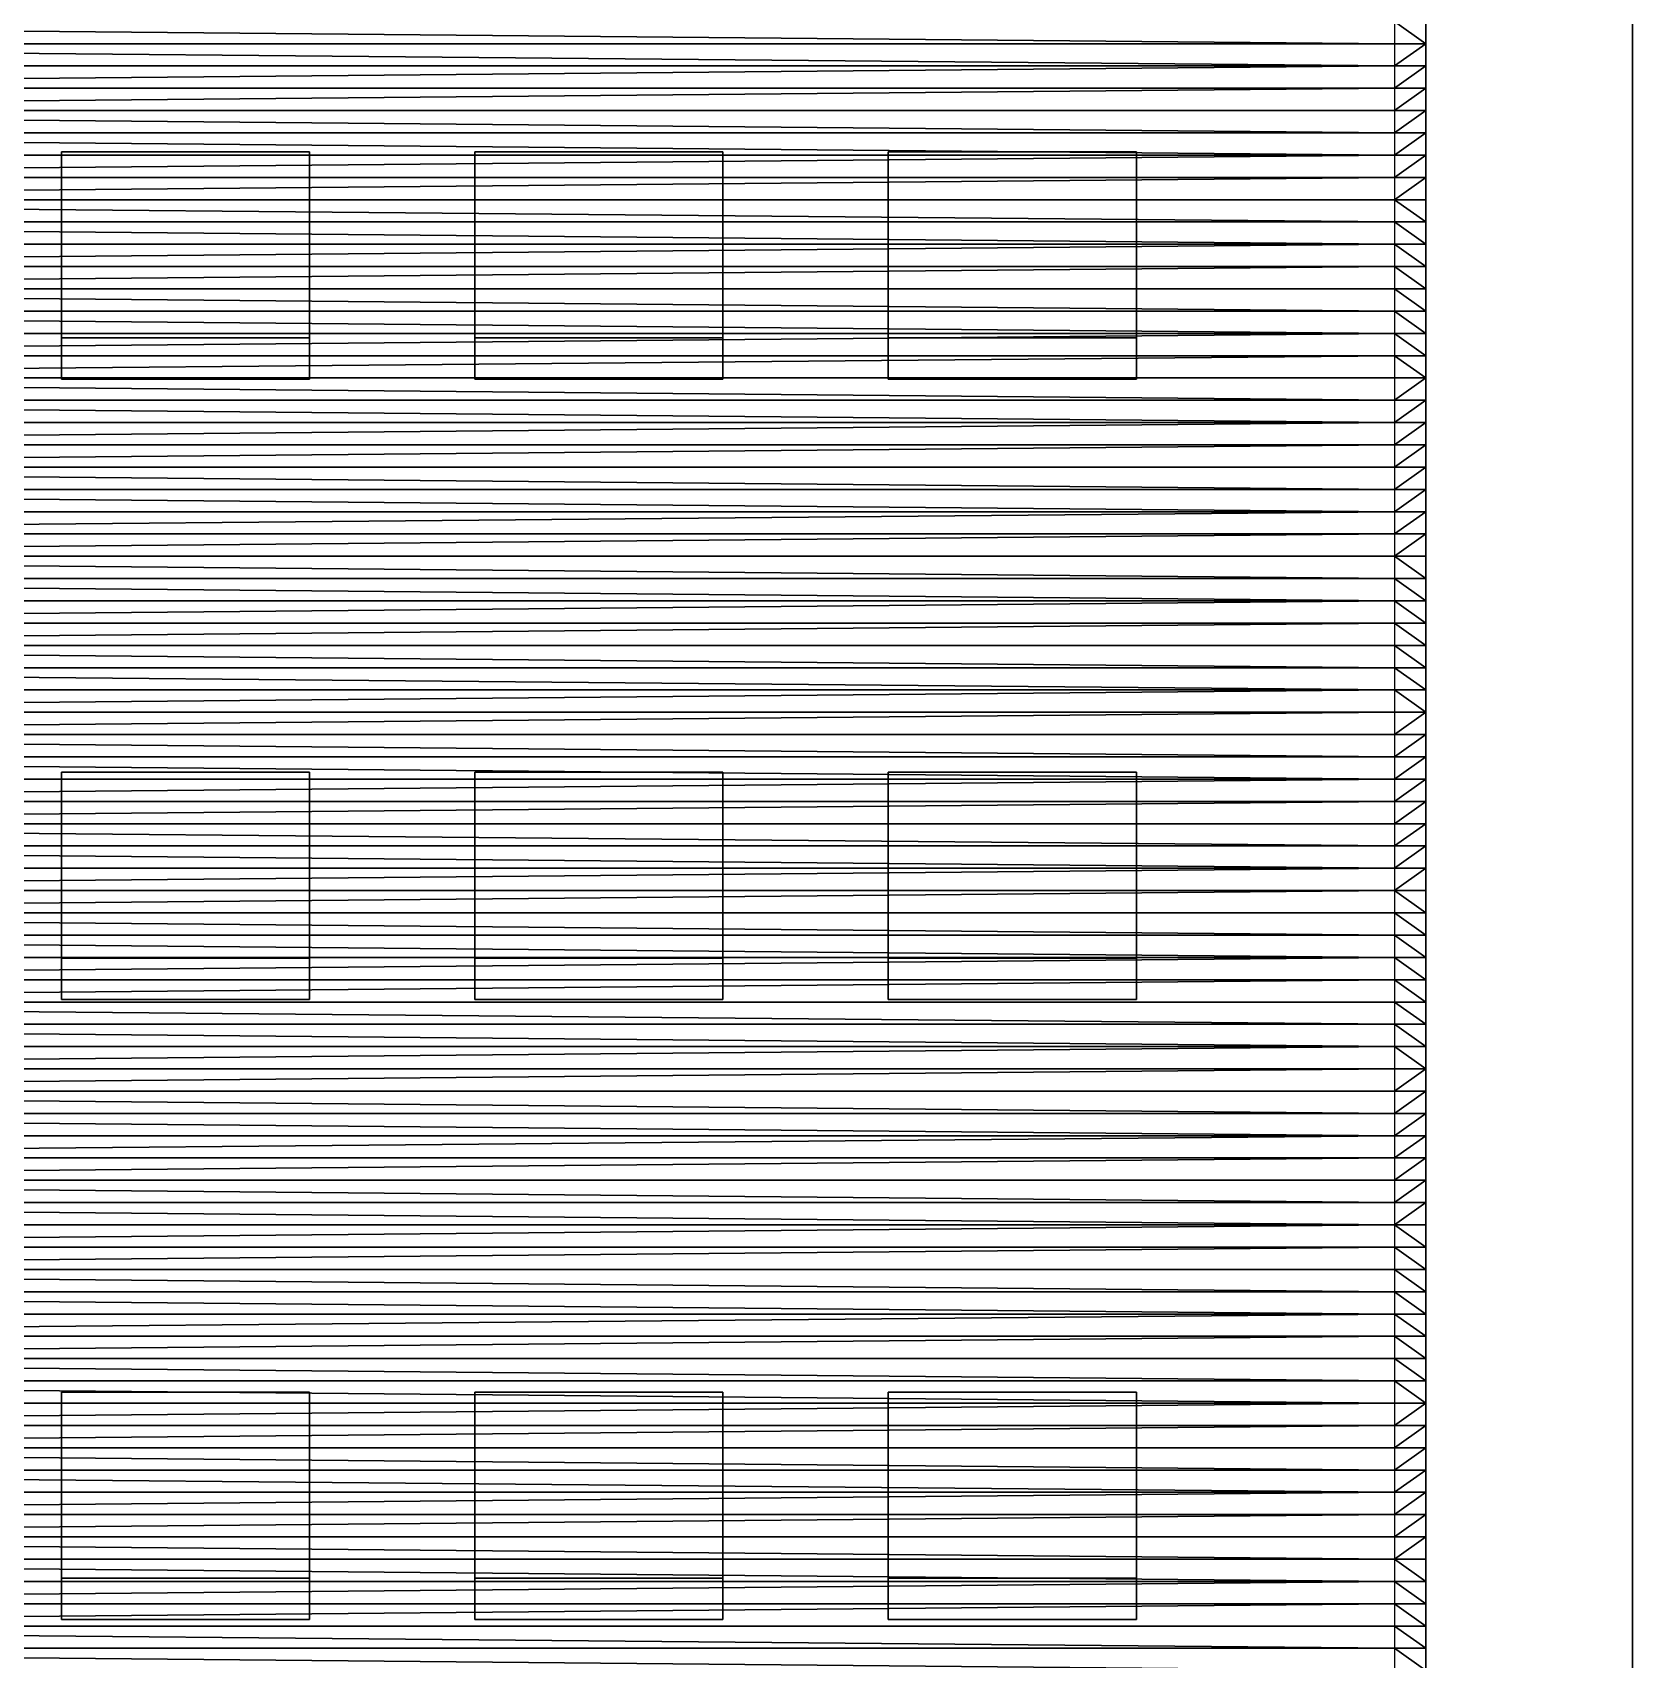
# Model space of a CAD drawing. Extents: x -50 to 50, y -156 to 3.
# Drawn here: x -3.7 to 35, y -116.24 to -76.89 of the extents above; entities that cross this region are included whole.
import ezdxf

# ---------------------------------------------------------------- set-up
doc = ezdxf.new("R2010")
doc.units = 0
doc.linetypes.add('SOLIDLINE', pattern=[0])
for name, color, linetype in [('chairs__2', 14, 'SOLIDLINE'), ('hull__2', 14, 'SOLIDLINE'), ('kattoelementti1_polysurface5_po', 250, 'SOLIDLINE'), ('reduce_kattoelementti1_polysurf', 250, 'SOLIDLINE')]:
    doc.layers.add(name, color=color, linetype=linetype)

msp = doc.modelspace()

# ---------------------------------------------------------------- linework, layer by layer
at = {"layer": 'chairs__2', "color": 14}
for points in [[(-3, -84.2744, 6), (3, -84.2744, 6), (3, -79.7744, 6), (-3, -79.7744, 6)], [(-3, -79.7744, 6), (3, -79.7744, 6), (3, -79.7744), (-3, -79.7744)], [(-3, -79.7744), (3, -79.7744), (3, -84.2744), (-3, -84.2744)], [(-3, -79.7744), (-3, -84.2744), (-3, -84.2744, 6), (-3, -79.7744, 6)], [(3, -84.2744), (3, -79.7744), (3, -79.7744, 6), (3, -84.2744, 6)], [(7, -84.2744, 6), (13, -84.2744, 6), (13, -79.7744, 6), (7, -79.7744, 6)], [(7, -79.7744, 6), (13, -79.7744, 6), (13, -79.7744), (7, -79.7744)], [(7, -79.7744), (13, -79.7744), (13, -84.2744), (7, -84.2744)], [(7, -79.7744), (7, -84.2744), (7, -84.2744, 6), (7, -79.7744, 6)], [(13, -84.2744), (13, -79.7744), (13, -79.7744, 6), (13, -84.2744, 6)], [(17, -84.2744, 6), (23, -84.2744, 6), (23, -79.7744, 6), (17, -79.7744, 6)], [(17, -79.7744, 6), (23, -79.7744, 6), (23, -79.7744), (17, -79.7744)], [(17, -79.7744), (23, -79.7744), (23, -84.2744), (17, -84.2744)], [(17, -79.7744), (17, -84.2744), (17, -84.2744, 6), (17, -79.7744, 6)], [(23, -84.2744), (23, -79.7744), (23, -79.7744, 6), (23, -84.2744, 6)], [(-3, -85.2744, 13), (3, -85.2744, 13), (3, -84.2744, 13), (-3, -84.2744, 13)], [(-3, -84.2744), (3, -84.2744), (3, -85.2744), (-3, -85.2744)], [(-3, -84.2744), (-3, -85.2744), (-3, -85.2744, 6), (-3, -84.2744, 6)], [(3, -84.2744, 6), (-3, -84.2744, 6), (-3, -84.2744, 13), (3, -84.2744, 13)], [(-3, -84.2744, 6), (-3, -85.2744, 6), (-3, -85.2744, 13), (-3, -84.2744, 13)], [(3, -85.2744), (3, -84.2744), (3, -84.2744, 6), (3, -85.2744, 6)], [(3, -85.2744, 6), (3, -84.2744, 6), (3, -84.2744, 13), (3, -85.2744, 13)], [(7, -85.2744, 13), (13, -85.2744, 13), (13, -84.2744, 13), (7, -84.2744, 13)], [(7, -84.2744), (13, -84.2744), (13, -85.2744), (7, -85.2744)], [(7, -84.2744), (7, -85.2744), (7, -85.2744, 6), (7, -84.2744, 6)], [(13, -84.2744, 6), (7, -84.2744, 6), (7, -84.2744, 13), (13, -84.2744, 13)], [(7, -84.2744, 6), (7, -85.2744, 6), (7, -85.2744, 13), (7, -84.2744, 13)], [(13, -85.2744), (13, -84.2744), (13, -84.2744, 6), (13, -85.2744, 6)], [(13, -85.2744, 6), (13, -84.2744, 6), (13, -84.2744, 13), (13, -85.2744, 13)], [(17, -85.2744, 13), (23, -85.2744, 13), (23, -84.2744, 13), (17, -84.2744, 13)], [(17, -84.2744), (23, -84.2744), (23, -85.2744), (17, -85.2744)], [(17, -84.2744), (17, -85.2744), (17, -85.2744, 6), (17, -84.2744, 6)], [(23, -84.2744, 6), (17, -84.2744, 6), (17, -84.2744, 13), (23, -84.2744, 13)], [(17, -84.2744, 6), (17, -85.2744, 6), (17, -85.2744, 13), (17, -84.2744, 13)], [(23, -85.2744), (23, -84.2744), (23, -84.2744, 6), (23, -85.2744, 6)], [(23, -85.2744, 6), (23, -84.2744, 6), (23, -84.2744, 13), (23, -85.2744, 13)], [(-3, -85.2744), (3, -85.2744), (3, -85.2744, 6), (-3, -85.2744, 6)], [(-3, -85.2744, 6), (3, -85.2744, 6), (3, -85.2744, 13), (-3, -85.2744, 13)], [(7, -85.2744), (13, -85.2744), (13, -85.2744, 6), (7, -85.2744, 6)], [(7, -85.2744, 6), (13, -85.2744, 6), (13, -85.2744, 13), (7, -85.2744, 13)], [(17, -85.2744), (23, -85.2744), (23, -85.2744, 6), (17, -85.2744, 6)], [(17, -85.2744, 6), (23, -85.2744, 6), (23, -85.2744, 13), (17, -85.2744, 13)], [(-3, -99.2744, 6), (3, -99.2744, 6), (3, -94.7744, 6), (-3, -94.7744, 6)], [(-3, -94.7744, 6), (3, -94.7744, 6), (3, -94.7744), (-3, -94.7744)], [(-3, -94.7744), (3, -94.7744), (3, -99.2744), (-3, -99.2744)], [(-3, -94.7744), (-3, -99.2744), (-3, -99.2744, 6), (-3, -94.7744, 6)], [(3, -99.2744), (3, -94.7744), (3, -94.7744, 6), (3, -99.2744, 6)], [(7, -99.2744, 6), (13, -99.2744, 6), (13, -94.7744, 6), (7, -94.7744, 6)], [(7, -94.7744, 6), (13, -94.7744, 6), (13, -94.7744), (7, -94.7744)], [(7, -94.7744), (13, -94.7744), (13, -99.2744), (7, -99.2744)], [(7, -94.7744), (7, -99.2744), (7, -99.2744, 6), (7, -94.7744, 6)], [(13, -99.2744), (13, -94.7744), (13, -94.7744, 6), (13, -99.2744, 6)], [(17, -99.2744, 6), (23, -99.2744, 6), (23, -94.7744, 6), (17, -94.7744, 6)], [(17, -94.7744, 6), (23, -94.7744, 6), (23, -94.7744), (17, -94.7744)], [(17, -94.7744), (23, -94.7744), (23, -99.2744), (17, -99.2744)], [(17, -94.7744), (17, -99.2744), (17, -99.2744, 6), (17, -94.7744, 6)], [(23, -99.2744), (23, -94.7744), (23, -94.7744, 6), (23, -99.2744, 6)], [(-3, -100.274, 13), (3, -100.274, 13), (3, -99.2744, 13), (-3, -99.2744, 13)], [(-3, -99.2744), (3, -99.2744), (3, -100.274), (-3, -100.274)], [(-3, -99.2744), (-3, -100.274), (-3, -100.274, 6), (-3, -99.2744, 6)], [(3, -99.2744, 6), (-3, -99.2744, 6), (-3, -99.2744, 13), (3, -99.2744, 13)], [(-3, -99.2744, 6), (-3, -100.274, 6), (-3, -100.274, 13), (-3, -99.2744, 13)], [(3, -100.274), (3, -99.2744), (3, -99.2744, 6), (3, -100.274, 6)], [(3, -100.274, 6), (3, -99.2744, 6), (3, -99.2744, 13), (3, -100.274, 13)], [(7, -100.274, 13), (13, -100.274, 13), (13, -99.2744, 13), (7, -99.2744, 13)], [(7, -99.2744), (13, -99.2744), (13, -100.274), (7, -100.274)], [(7, -99.2744), (7, -100.274), (7, -100.274, 6), (7, -99.2744, 6)], [(13, -99.2744, 6), (7, -99.2744, 6), (7, -99.2744, 13), (13, -99.2744, 13)], [(7, -99.2744, 6), (7, -100.274, 6), (7, -100.274, 13), (7, -99.2744, 13)], [(13, -100.274), (13, -99.2744), (13, -99.2744, 6), (13, -100.274, 6)], [(13, -100.274, 6), (13, -99.2744, 6), (13, -99.2744, 13), (13, -100.274, 13)], [(17, -100.274, 13), (23, -100.274, 13), (23, -99.2744, 13), (17, -99.2744, 13)], [(17, -99.2744), (23, -99.2744), (23, -100.274), (17, -100.274)], [(17, -99.2744), (17, -100.274), (17, -100.274, 6), (17, -99.2744, 6)], [(23, -99.2744, 6), (17, -99.2744, 6), (17, -99.2744, 13), (23, -99.2744, 13)], [(17, -99.2744, 6), (17, -100.274, 6), (17, -100.274, 13), (17, -99.2744, 13)], [(23, -100.274), (23, -99.2744), (23, -99.2744, 6), (23, -100.274, 6)], [(23, -100.274, 6), (23, -99.2744, 6), (23, -99.2744, 13), (23, -100.274, 13)], [(-3, -100.274), (3, -100.274), (3, -100.274, 6), (-3, -100.274, 6)], [(-3, -100.274, 6), (3, -100.274, 6), (3, -100.274, 13), (-3, -100.274, 13)], [(7, -100.274), (13, -100.274), (13, -100.274, 6), (7, -100.274, 6)], [(7, -100.274, 6), (13, -100.274, 6), (13, -100.274, 13), (7, -100.274, 13)], [(17, -100.274), (23, -100.274), (23, -100.274, 6), (17, -100.274, 6)], [(17, -100.274, 6), (23, -100.274, 6), (23, -100.274, 13), (17, -100.274, 13)], [(-3, -114.274, 6), (3, -114.274, 6), (3, -109.774, 6), (-3, -109.774, 6)], [(-3, -109.774, 6), (3, -109.774, 6), (3, -109.774), (-3, -109.774)], [(-3, -109.774), (3, -109.774), (3, -114.274), (-3, -114.274)], [(-3, -109.774), (-3, -114.274), (-3, -114.274, 6), (-3, -109.774, 6)], [(3, -114.274), (3, -109.774), (3, -109.774, 6), (3, -114.274, 6)], [(7, -114.274, 6), (13, -114.274, 6), (13, -109.774, 6), (7, -109.774, 6)], [(7, -109.774, 6), (13, -109.774, 6), (13, -109.774), (7, -109.774)], [(7, -109.774), (13, -109.774), (13, -114.274), (7, -114.274)], [(7, -109.774), (7, -114.274), (7, -114.274, 6), (7, -109.774, 6)], [(13, -114.274), (13, -109.774), (13, -109.774, 6), (13, -114.274, 6)], [(17, -114.274, 6), (23, -114.274, 6), (23, -109.774, 6), (17, -109.774, 6)], [(17, -109.774, 6), (23, -109.774, 6), (23, -109.774), (17, -109.774)], [(17, -109.774), (23, -109.774), (23, -114.274), (17, -114.274)], [(17, -109.774), (17, -114.274), (17, -114.274, 6), (17, -109.774, 6)], [(23, -114.274), (23, -109.774), (23, -109.774, 6), (23, -114.274, 6)], [(-3, -115.274, 13), (3, -115.274, 13), (3, -114.274, 13), (-3, -114.274, 13)], [(-3, -114.274), (3, -114.274), (3, -115.274), (-3, -115.274)], [(-3, -114.274), (-3, -115.274), (-3, -115.274, 6), (-3, -114.274, 6)], [(3, -114.274, 6), (-3, -114.274, 6), (-3, -114.274, 13), (3, -114.274, 13)], [(-3, -114.274, 6), (-3, -115.274, 6), (-3, -115.274, 13), (-3, -114.274, 13)], [(3, -115.274), (3, -114.274), (3, -114.274, 6), (3, -115.274, 6)], [(3, -115.274, 6), (3, -114.274, 6), (3, -114.274, 13), (3, -115.274, 13)], [(7, -115.274, 13), (13, -115.274, 13), (13, -114.274, 13), (7, -114.274, 13)], [(7, -114.274), (13, -114.274), (13, -115.274), (7, -115.274)], [(7, -114.274), (7, -115.274), (7, -115.274, 6), (7, -114.274, 6)], [(13, -114.274, 6), (7, -114.274, 6), (7, -114.274, 13), (13, -114.274, 13)], [(7, -114.274, 6), (7, -115.274, 6), (7, -115.274, 13), (7, -114.274, 13)], [(13, -115.274), (13, -114.274), (13, -114.274, 6), (13, -115.274, 6)], [(13, -115.274, 6), (13, -114.274, 6), (13, -114.274, 13), (13, -115.274, 13)], [(17, -115.274, 13), (23, -115.274, 13), (23, -114.274, 13), (17, -114.274, 13)], [(17, -114.274), (23, -114.274), (23, -115.274), (17, -115.274)], [(17, -114.274), (17, -115.274), (17, -115.274, 6), (17, -114.274, 6)], [(23, -114.274, 6), (17, -114.274, 6), (17, -114.274, 13), (23, -114.274, 13)], [(17, -114.274, 6), (17, -115.274, 6), (17, -115.274, 13), (17, -114.274, 13)], [(23, -115.274), (23, -114.274), (23, -114.274, 6), (23, -115.274, 6)], [(23, -115.274, 6), (23, -114.274, 6), (23, -114.274, 13), (23, -115.274, 13)], [(-3, -115.274), (3, -115.274), (3, -115.274, 6), (-3, -115.274, 6)], [(-3, -115.274, 6), (3, -115.274, 6), (3, -115.274, 13), (-3, -115.274, 13)], [(7, -115.274), (13, -115.274), (13, -115.274, 6), (7, -115.274, 6)], [(7, -115.274, 6), (13, -115.274, 6), (13, -115.274, 13), (7, -115.274, 13)], [(17, -115.274), (23, -115.274), (23, -115.274, 6), (17, -115.274, 6)], [(17, -115.274, 6), (23, -115.274, 6), (23, -115.274, 13), (17, -115.274, 13)]]:
    msp.add_3dface(points, dxfattribs=at)
at = {"layer": 'hull__2', "color": 14}
for points in [[(35, 0), (35, -150), (-35, -150), (-35, 0)], [(35, -150, 40), (35, 0, 40), (30, -6, 40), (30, -144, 40)], [(35, 0), (35, -14.1605, 4.62588), (35, -69.3826, 4.62588), (35, -150)], [(35, -14.1605, 36), (35, 0, 40), (35, -150, 40), (35, -69.3826, 36)], [(35, -69.3826, 4.62588), (35, -69.3826, 36), (35, -150, 40), (35, -150)]]:
    msp.add_3dface(points, dxfattribs=at)
at = {"layer": 'kattoelementti1_polysurface5_po', "color": 250}
for points in [[(30, -77.1563, 40), (29.2422, -76.6172, 43.3565), (29.2422, -77.1563, 43.428)], [(29.2422, -76.6172, 43.3565), (30, -77.1563, 40), (30, -76.6172, 40)], [(29.2422, -77.6953, 43.2706), (30, -77.1563, 40), (29.2422, -77.1563, 43.428)], [(30, -77.6953, 40), (30, -77.1563, 40), (29.2422, -77.6953, 43.2706)], [(29.2422, -78.2344, 42.9109), (30, -77.6953, 40), (29.2422, -77.6953, 43.2706)], [(29.2422, -78.2344, 42.9109), (30, -78.2344, 40), (30, -77.6953, 40)], [(29.2422, -78.7734, 42.4091), (30, -78.2344, 40), (29.2422, -78.2344, 42.9109)], [(30, -78.2344, 40), (29.2422, -78.7734, 42.4091), (30, -78.7734, 40)], [(29.2422, -79.3125, 41.8493), (30, -78.7734, 40), (29.2422, -78.7734, 42.4091)], [(29.2422, -79.3125, 41.8493), (30, -79.3125, 40), (30, -78.7734, 40)], [(29.2422, -79.8516, 41.3253), (30, -79.3125, 40), (29.2422, -79.3125, 41.8493)], [(30, -79.8516, 40), (30, -79.3125, 40), (29.2422, -79.8516, 41.3253)], [(29.2422, -80.3906, 40.9249), (30, -79.8516, 40), (29.2422, -79.8516, 41.3253)], [(29.2422, -80.3906, 40.9249), (30, -80.3906, 40), (30, -79.8516, 40)], [(29.2422, -80.9297, 40.7152), (30, -80.3906, 40), (29.2422, -80.3906, 40.9249)], [(30, -80.3906, 40), (29.2422, -80.9297, 40.7152), (30, -80.9297, 40)], [(30, -81.4688, 40), (29.2422, -80.9297, 40.7152), (29.2422, -81.4688, 40.7313)], [(29.2422, -80.9297, 40.7152), (30, -81.4688, 40), (30, -80.9297, 40)], [(30, -82.0078, 40), (29.2422, -81.4688, 40.7313), (29.2422, -82.0078, 40.9707)], [(30, -82.0078, 40), (30, -81.4688, 40), (29.2422, -81.4688, 40.7313)], [(30, -82.5469, 40), (29.2422, -82.0078, 40.9707), (29.2422, -82.5469, 41.393)], [(30, -82.5469, 40), (30, -82.0078, 40), (29.2422, -82.0078, 40.9707)], [(30, -83.0859, 40), (29.2422, -82.5469, 41.393), (29.2422, -83.0859, 41.9277)], [(30, -82.5469, 40), (29.2422, -82.5469, 41.393), (30, -83.0859, 40)], [(30, -83.625, 40), (29.2422, -83.0859, 41.9277), (29.2422, -83.625, 42.485)], [(29.2422, -83.0859, 41.9277), (30, -83.625, 40), (30, -83.0859, 40)], [(30, -84.1641, 40), (29.2422, -83.625, 42.485), (29.2422, -84.1641, 42.9715)], [(30, -84.1641, 40), (30, -83.625, 40), (29.2422, -83.625, 42.485)], [(30, -84.7031, 40), (29.2422, -84.1641, 42.9715), (29.2422, -84.7031, 43.3058)], [(30, -84.7031, 40), (30, -84.1641, 40), (29.2422, -84.1641, 42.9715)], [(30, -85.2422, 40), (29.2422, -84.7031, 43.3058), (29.2422, -85.2422, 43.4319)], [(30, -84.7031, 40), (29.2422, -84.7031, 43.3058), (30, -85.2422, 40)], [(29.2422, -85.7813, 43.3285), (30, -85.2422, 40), (29.2422, -85.2422, 43.4319)], [(29.2422, -85.7813, 43.3285), (30, -85.7813, 40), (30, -85.2422, 40)], [(29.2422, -86.3203, 43.013), (30, -85.7813, 40), (29.2422, -85.7813, 43.3285)], [(30, -86.3203, 40), (30, -85.7813, 40), (29.2422, -86.3203, 43.013)], [(29.2422, -86.8594, 42.5383), (30, -86.3203, 40), (29.2422, -86.3203, 43.013)], [(29.2422, -86.8594, 42.5383), (30, -86.8594, 40), (30, -86.3203, 40)], [(29.2422, -87.3984, 41.9839), (30, -86.8594, 40), (29.2422, -86.8594, 42.5383)], [(30, -86.8594, 40), (29.2422, -87.3984, 41.9839), (30, -87.3984, 40)], [(29.2422, -87.9375, 41.4428), (30, -87.3984, 40), (29.2422, -87.3984, 41.9839)], [(29.2422, -87.9375, 41.4428), (30, -87.9375, 40), (30, -87.3984, 40)], [(29.2422, -88.4766, 41.0056), (30, -87.9375, 40), (29.2422, -87.9375, 41.4428)], [(30, -88.4766, 40), (30, -87.9375, 40), (29.2422, -88.4766, 41.0056)], [(29.2422, -89.0156, 40.7456), (30, -88.4766, 40), (29.2422, -88.4766, 41.0056)], [(29.2422, -89.0156, 40.7456), (30, -89.0156, 40), (30, -88.4766, 40)], [(29.2422, -89.5547, 40.7064), (30, -89.0156, 40), (29.2422, -89.0156, 40.7456)], [(30, -89.0156, 40), (29.2422, -89.5547, 40.7064), (30, -89.5547, 40)], [(30, -90.0938, 40), (29.2422, -89.5547, 40.7064), (29.2422, -90.0938, 40.8945)], [(29.2422, -89.5547, 40.7064), (30, -90.0938, 40), (30, -89.5547, 40)], [(30, -90.6328, 40), (29.2422, -90.0938, 40.8945), (29.2422, -90.6328, 41.2784)], [(30, -90.6328, 40), (30, -90.0938, 40), (29.2422, -90.0938, 40.8945)], [(30, -91.1719, 40), (29.2422, -90.6328, 41.2784), (29.2422, -91.1719, 41.7937)], [(30, -91.1719, 40), (30, -90.6328, 40), (29.2422, -90.6328, 41.2784)], [(30, -91.7109, 40), (29.2422, -91.1719, 41.7937), (29.2422, -91.7109, 42.3542)], [(30, -91.1719, 40), (29.2422, -91.1719, 41.7937), (30, -91.7109, 40)], [(30, -92.25, 40), (29.2422, -91.7109, 42.3542), (29.2422, -92.25, 42.8659)], [(29.2422, -91.7109, 42.3542), (30, -92.25, 40), (30, -91.7109, 40)], [(30, -92.7891, 40), (29.2422, -92.25, 42.8659), (29.2422, -92.7891, 43.243)], [(30, -92.7891, 40), (30, -92.25, 40), (29.2422, -92.25, 42.8659)], [(30, -93.3281, 40), (29.2422, -92.7891, 43.243), (29.2422, -93.3281, 43.4224)], [(30, -93.3281, 40), (30, -92.7891, 40), (29.2422, -92.7891, 43.243)], [(29.2422, -93.8672, 43.3739), (30, -93.3281, 40), (29.2422, -93.3281, 43.4224)], [(30, -93.3281, 40), (29.2422, -93.8672, 43.3739), (30, -93.8672, 40)], [(29.2422, -94.4063, 43.1057), (30, -93.8672, 40), (29.2422, -93.8672, 43.3739)], [(29.2422, -94.4063, 43.1057), (30, -94.4063, 40), (30, -93.8672, 40)], [(29.2422, -94.9453, 42.6628), (30, -94.4063, 40), (29.2422, -94.4063, 43.1057)], [(30, -94.9453, 40), (30, -94.4063, 40), (29.2422, -94.9453, 42.6628)], [(29.2422, -95.4844, 42.1194), (30, -94.9453, 40), (29.2422, -94.9453, 42.6628)], [(29.2422, -95.4844, 42.1194), (30, -95.4844, 40), (30, -94.9453, 40)], [(29.2422, -96.0234, 41.5665), (30, -95.4844, 40), (29.2422, -95.4844, 42.1194)], [(30, -95.4844, 40), (29.2422, -96.0234, 41.5665), (30, -96.0234, 40)], [(29.2422, -96.5625, 41.0967), (30, -96.0234, 40), (29.2422, -96.0234, 41.5665)], [(29.2422, -96.5625, 41.0967), (30, -96.5625, 40), (30, -96.0234, 40)], [(29.2422, -97.1016, 40.789), (30, -96.5625, 40), (29.2422, -96.5625, 41.0967)], [(30, -97.1016, 40), (30, -96.5625, 40), (29.2422, -97.1016, 40.789)], [(29.2422, -97.6406, 40.6947), (30, -97.1016, 40), (29.2422, -97.1016, 40.789)], [(29.2422, -97.6406, 40.6947), (30, -97.6406, 40), (30, -97.1016, 40)], [(30, -98.1797, 40), (29.2422, -97.6406, 40.6947), (29.2422, -98.1797, 40.8297)], [(30, -97.6406, 40), (29.2422, -97.6406, 40.6947), (30, -98.1797, 40)], [(30, -98.7188, 40), (29.2422, -98.1797, 40.8297), (29.2422, -98.7188, 41.1713)], [(29.2422, -98.1797, 40.8297), (30, -98.7188, 40), (30, -98.1797, 40)], [(30, -99.2578, 40), (29.2422, -98.7188, 41.1713), (29.2422, -99.2578, 41.6624)], [(30, -99.2578, 40), (30, -98.7188, 40), (29.2422, -98.7188, 41.1713)], [(30, -99.7969, 40), (29.2422, -99.2578, 41.6624), (29.2422, -99.7969, 42.2206)], [(30, -99.7969, 40), (30, -99.2578, 40), (29.2422, -99.2578, 41.6624)], [(30, -100.336, 40), (29.2422, -99.7969, 42.2206), (29.2422, -100.336, 42.7524)], [(30, -99.7969, 40), (29.2422, -99.7969, 42.2206), (30, -100.336, 40)], [(30, -100.875, 40), (29.2422, -100.336, 42.7524), (29.2422, -100.875, 43.1687)], [(29.2422, -100.336, 42.7524), (30, -100.875, 40), (30, -100.336, 40)], [(30, -101.414, 40), (29.2422, -100.875, 43.1687), (29.2422, -101.414, 43.3996)], [(30, -101.414, 40), (30, -100.875, 40), (29.2422, -100.875, 43.1687)], [(29.2422, -101.414, 43.3996), (30, -101.953, 40), (30, -101.414, 40)], [(29.2422, -101.953, 43.4065), (30, -101.953, 40), (29.2422, -101.414, 43.3996)], [(29.2422, -102.492, 43.1883), (30, -101.953, 40), (29.2422, -101.953, 43.4065)], [(30, -101.953, 40), (29.2422, -102.492, 43.1883), (30, -102.492, 40)], [(29.2422, -103.031, 42.7815), (30, -102.492, 40), (29.2422, -102.492, 43.1883)], [(29.2422, -103.031, 42.7815), (30, -103.031, 40), (30, -102.492, 40)], [(29.2422, -103.57, 42.2542), (30, -103.031, 40), (29.2422, -103.031, 42.7815)], [(30, -103.57, 40), (30, -103.031, 40), (29.2422, -103.57, 42.2542)], [(29.2422, -104.109, 41.6949), (30, -103.57, 40), (29.2422, -103.57, 42.2542)], [(29.2422, -104.109, 41.6949), (30, -104.109, 40), (30, -103.57, 40)], [(29.2422, -104.648, 41.1973), (30, -104.109, 40), (29.2422, -104.109, 41.6949)], [(30, -104.109, 40), (29.2422, -104.648, 41.1973), (30, -104.648, 40)], [(29.2422, -105.188, 40.8447), (30, -104.648, 40), (29.2422, -104.648, 41.1973)], [(29.2422, -105.188, 40.8447), (30, -105.188, 40), (30, -104.648, 40)], [(29.2422, -105.727, 40.6963), (30, -105.188, 40), (29.2422, -105.188, 40.8447)], [(30, -105.727, 40), (30, -105.188, 40), (29.2422, -105.727, 40.6963)], [(30, -106.266, 40), (29.2422, -105.727, 40.6963), (29.2422, -106.266, 40.7769)], [(30, -106.266, 40), (30, -105.727, 40), (29.2422, -105.727, 40.6963)], [(30, -106.805, 40), (29.2422, -106.266, 40.7769), (29.2422, -106.805, 41.073)], [(30, -106.266, 40), (29.2422, -106.266, 40.7769), (30, -106.805, 40)], [(30, -107.344, 40), (29.2422, -106.805, 41.073), (29.2422, -107.344, 41.535)], [(29.2422, -106.805, 41.073), (30, -107.344, 40), (30, -106.805, 40)], [(30, -107.883, 40), (29.2422, -107.344, 41.535), (29.2422, -107.883, 42.0855)], [(30, -107.883, 40), (30, -107.344, 40), (29.2422, -107.344, 41.535)], [(30, -108.422, 40), (29.2422, -107.883, 42.0855), (29.2422, -108.422, 42.6322)], [(30, -108.422, 40), (30, -107.883, 40), (29.2422, -107.883, 42.0855)], [(30, -108.961, 40), (29.2422, -108.422, 42.6322), (29.2422, -108.961, 43.0835)], [(30, -108.422, 40), (29.2422, -108.422, 42.6322), (30, -108.961, 40)], [(30, -109.5, 40), (29.2422, -108.961, 43.0835), (29.2422, -109.5, 43.3637)], [(29.2422, -108.961, 43.0835), (30, -109.5, 40), (30, -108.961, 40)], [(30, -110.039, 40), (29.2422, -109.5, 43.3637), (29.2422, -110.039, 43.426)], [(30, -110.039, 40), (30, -109.5, 40), (29.2422, -109.5, 43.3637)], [(29.2422, -110.578, 43.2598), (30, -110.039, 40), (29.2422, -110.039, 43.426)], [(29.2422, -110.578, 43.2598), (30, -110.578, 40), (30, -110.039, 40)], [(29.2422, -111.117, 42.8931), (30, -110.578, 40), (29.2422, -110.578, 43.2598)], [(30, -110.578, 40), (29.2422, -111.117, 42.8931), (30, -111.117, 40)], [(29.2422, -111.656, 42.3872), (30, -111.117, 40), (29.2422, -111.117, 42.8931)], [(29.2422, -111.656, 42.3872), (30, -111.656, 40), (30, -111.117, 40)], [(29.2422, -112.195, 41.827), (30, -111.656, 40), (29.2422, -111.656, 42.3872)], [(30, -112.195, 40), (30, -111.656, 40), (29.2422, -112.195, 41.827)], [(29.2422, -112.734, 41.3063), (30, -112.195, 40), (29.2422, -112.195, 41.827)], [(29.2422, -112.734, 41.3063), (30, -112.734, 40), (30, -112.195, 40)], [(29.2422, -113.273, 40.9125), (30, -112.734, 40), (29.2422, -112.734, 41.3063)], [(30, -112.734, 40), (29.2422, -113.273, 40.9125), (30, -113.273, 40)], [(29.2422, -113.813, 40.7114), (30, -113.273, 40), (29.2422, -113.273, 40.9125)], [(29.2422, -113.813, 40.7114), (30, -113.813, 40), (30, -113.273, 40)], [(30, -114.352, 40), (29.2422, -113.813, 40.7114), (29.2422, -114.352, 40.7368)], [(30, -114.352, 40), (30, -113.813, 40), (29.2422, -113.813, 40.7114)], [(30, -114.891, 40), (29.2422, -114.352, 40.7368), (29.2422, -114.891, 40.9844)], [(30, -114.891, 40), (30, -114.352, 40), (29.2422, -114.352, 40.7368)], [(30, -115.43, 40), (29.2422, -114.891, 40.9844), (29.2422, -115.43, 41.4128)], [(30, -114.891, 40), (29.2422, -114.891, 40.9844), (30, -115.43, 40)], [(30, -115.969, 40), (29.2422, -115.43, 41.4128), (29.2422, -115.969, 41.9502)], [(29.2422, -115.43, 41.4128), (30, -115.969, 40), (30, -115.43, 40)], [(30, -116.508, 40), (29.2422, -115.969, 41.9502), (29.2422, -116.508, 42.5064)], [(30, -116.508, 40), (30, -115.969, 40), (29.2422, -115.969, 41.9502)]]:
    msp.add_3dface(points, dxfattribs=at)
at = {"layer": 'reduce_kattoelementti1_polysurf', "color": 250}
for points in [[(29.2422, -76.6172, 43.3565), (29.2422, -77.1563, 43.428), (-29.2422, -76.6172, 43.3565)], [(29.2422, -77.1563, 43.428), (-29.2422, -77.1563, 43.428), (-29.2422, -76.6172, 43.3565)], [(-29.2422, -77.6953, 43.2706), (-29.2422, -77.1563, 43.428), (29.2422, -77.6953, 43.2706)], [(-29.2422, -77.1563, 43.428), (29.2422, -77.1563, 43.428), (29.2422, -77.6953, 43.2706)], [(-29.2422, -77.6953, 43.2706), (29.2422, -77.6953, 43.2706), (-29.2422, -78.2344, 42.9109)], [(29.2422, -77.6953, 43.2706), (29.2422, -78.2344, 42.9109), (-29.2422, -78.2344, 42.9109)], [(29.2422, -78.7734, 42.4091), (-29.2422, -78.7734, 42.4091), (29.2422, -78.2344, 42.9109)], [(-29.2422, -78.7734, 42.4091), (-29.2422, -78.2344, 42.9109), (29.2422, -78.2344, 42.9109)], [(29.2422, -78.7734, 42.4091), (29.2422, -79.3125, 41.8493), (-29.2422, -78.7734, 42.4091)], [(29.2422, -79.3125, 41.8493), (-29.2422, -79.3125, 41.8493), (-29.2422, -78.7734, 42.4091)], [(-29.2422, -79.8516, 41.3253), (-29.2422, -79.3125, 41.8493), (29.2422, -79.8516, 41.3253)], [(-29.2422, -79.3125, 41.8493), (29.2422, -79.3125, 41.8493), (29.2422, -79.8516, 41.3253)], [(-29.2422, -79.8516, 41.3253), (29.2422, -79.8516, 41.3253), (-29.2422, -80.3906, 40.9249)], [(29.2422, -79.8516, 41.3253), (29.2422, -80.3906, 40.9249), (-29.2422, -80.3906, 40.9249)], [(29.2422, -80.9297, 40.7152), (-29.2422, -80.9297, 40.7152), (29.2422, -80.3906, 40.9249)], [(-29.2422, -80.9297, 40.7152), (-29.2422, -80.3906, 40.9249), (29.2422, -80.3906, 40.9249)], [(29.2422, -80.9297, 40.7152), (29.2422, -81.4688, 40.7313), (-29.2422, -80.9297, 40.7152)], [(29.2422, -81.4688, 40.7313), (-29.2422, -81.4688, 40.7313), (-29.2422, -80.9297, 40.7152)], [(-29.2422, -82.0078, 40.9707), (-29.2422, -81.4688, 40.7313), (29.2422, -82.0078, 40.9707)], [(-29.2422, -81.4688, 40.7313), (29.2422, -81.4688, 40.7313), (29.2422, -82.0078, 40.9707)], [(-29.2422, -82.0078, 40.9707), (29.2422, -82.0078, 40.9707), (-29.2422, -82.5469, 41.393)], [(29.2422, -82.0078, 40.9707), (29.2422, -82.5469, 41.393), (-29.2422, -82.5469, 41.393)], [(29.2422, -83.0859, 41.9277), (-29.2422, -83.0859, 41.9277), (29.2422, -82.5469, 41.393)], [(-29.2422, -83.0859, 41.9277), (-29.2422, -82.5469, 41.393), (29.2422, -82.5469, 41.393)], [(29.2422, -83.0859, 41.9277), (29.2422, -83.625, 42.485), (-29.2422, -83.0859, 41.9277)], [(29.2422, -83.625, 42.485), (-29.2422, -83.625, 42.485), (-29.2422, -83.0859, 41.9277)], [(-29.2422, -84.1641, 42.9715), (-29.2422, -83.625, 42.485), (29.2422, -84.1641, 42.9715)], [(-29.2422, -83.625, 42.485), (29.2422, -83.625, 42.485), (29.2422, -84.1641, 42.9715)], [(-29.2422, -84.1641, 42.9715), (29.2422, -84.1641, 42.9715), (-29.2422, -84.7031, 43.3058)], [(29.2422, -84.1641, 42.9715), (29.2422, -84.7031, 43.3058), (-29.2422, -84.7031, 43.3058)], [(29.2422, -85.2422, 43.4319), (-29.2422, -85.2422, 43.4319), (29.2422, -84.7031, 43.3058)], [(-29.2422, -85.2422, 43.4319), (-29.2422, -84.7031, 43.3058), (29.2422, -84.7031, 43.3058)], [(29.2422, -85.2422, 43.4319), (29.2422, -85.7813, 43.3285), (-29.2422, -85.2422, 43.4319)], [(29.2422, -85.7813, 43.3285), (-29.2422, -85.7813, 43.3285), (-29.2422, -85.2422, 43.4319)], [(-29.2422, -86.3203, 43.013), (-29.2422, -85.7813, 43.3285), (29.2422, -86.3203, 43.013)], [(-29.2422, -85.7813, 43.3285), (29.2422, -85.7813, 43.3285), (29.2422, -86.3203, 43.013)], [(-29.2422, -86.3203, 43.013), (29.2422, -86.3203, 43.013), (-29.2422, -86.8594, 42.5383)], [(29.2422, -86.3203, 43.013), (29.2422, -86.8594, 42.5383), (-29.2422, -86.8594, 42.5383)], [(29.2422, -87.3984, 41.9839), (-29.2422, -87.3984, 41.9839), (29.2422, -86.8594, 42.5383)], [(-29.2422, -87.3984, 41.9839), (-29.2422, -86.8594, 42.5383), (29.2422, -86.8594, 42.5383)], [(29.2422, -87.3984, 41.9839), (29.2422, -87.9375, 41.4428), (-29.2422, -87.3984, 41.9839)], [(29.2422, -87.9375, 41.4428), (-29.2422, -87.9375, 41.4428), (-29.2422, -87.3984, 41.9839)], [(-29.2422, -88.4766, 41.0056), (-29.2422, -87.9375, 41.4428), (29.2422, -88.4766, 41.0056)], [(-29.2422, -87.9375, 41.4428), (29.2422, -87.9375, 41.4428), (29.2422, -88.4766, 41.0056)], [(-29.2422, -88.4766, 41.0056), (29.2422, -88.4766, 41.0056), (-29.2422, -89.0156, 40.7456)], [(29.2422, -88.4766, 41.0056), (29.2422, -89.0156, 40.7456), (-29.2422, -89.0156, 40.7456)], [(29.2422, -89.5547, 40.7064), (-29.2422, -89.5547, 40.7064), (29.2422, -89.0156, 40.7456)], [(-29.2422, -89.5547, 40.7064), (-29.2422, -89.0156, 40.7456), (29.2422, -89.0156, 40.7456)], [(29.2422, -89.5547, 40.7064), (29.2422, -90.0938, 40.8945), (-29.2422, -89.5547, 40.7064)], [(29.2422, -90.0938, 40.8945), (-29.2422, -90.0938, 40.8945), (-29.2422, -89.5547, 40.7064)], [(-29.2422, -90.6328, 41.2784), (-29.2422, -90.0938, 40.8945), (29.2422, -90.6328, 41.2784)], [(-29.2422, -90.0938, 40.8945), (29.2422, -90.0938, 40.8945), (29.2422, -90.6328, 41.2784)], [(-29.2422, -90.6328, 41.2784), (29.2422, -90.6328, 41.2784), (-29.2422, -91.1719, 41.7937)], [(29.2422, -90.6328, 41.2784), (29.2422, -91.1719, 41.7937), (-29.2422, -91.1719, 41.7937)], [(29.2422, -91.7109, 42.3542), (-29.2422, -91.7109, 42.3542), (29.2422, -91.1719, 41.7937)], [(-29.2422, -91.7109, 42.3542), (-29.2422, -91.1719, 41.7937), (29.2422, -91.1719, 41.7937)], [(29.2422, -91.7109, 42.3542), (29.2422, -92.25, 42.8659), (-29.2422, -91.7109, 42.3542)], [(29.2422, -92.25, 42.8659), (-29.2422, -92.25, 42.8659), (-29.2422, -91.7109, 42.3542)], [(-29.2422, -92.7891, 43.243), (-29.2422, -92.25, 42.8659), (29.2422, -92.7891, 43.243)], [(-29.2422, -92.25, 42.8659), (29.2422, -92.25, 42.8659), (29.2422, -92.7891, 43.243)], [(-29.2422, -92.7891, 43.243), (29.2422, -92.7891, 43.243), (-29.2422, -93.3281, 43.4224)], [(29.2422, -92.7891, 43.243), (29.2422, -93.3281, 43.4224), (-29.2422, -93.3281, 43.4224)], [(29.2422, -93.8672, 43.3739), (-29.2422, -93.8672, 43.3739), (29.2422, -93.3281, 43.4224)], [(-29.2422, -93.8672, 43.3739), (-29.2422, -93.3281, 43.4224), (29.2422, -93.3281, 43.4224)], [(29.2422, -93.8672, 43.3739), (29.2422, -94.4063, 43.1057), (-29.2422, -93.8672, 43.3739)], [(29.2422, -94.4063, 43.1057), (-29.2422, -94.4063, 43.1057), (-29.2422, -93.8672, 43.3739)], [(-29.2422, -94.9453, 42.6628), (-29.2422, -94.4063, 43.1057), (29.2422, -94.9453, 42.6628)], [(-29.2422, -94.4063, 43.1057), (29.2422, -94.4063, 43.1057), (29.2422, -94.9453, 42.6628)], [(-29.2422, -94.9453, 42.6628), (29.2422, -94.9453, 42.6628), (-29.2422, -95.4844, 42.1194)], [(29.2422, -94.9453, 42.6628), (29.2422, -95.4844, 42.1194), (-29.2422, -95.4844, 42.1194)], [(29.2422, -96.0234, 41.5665), (-29.2422, -96.0234, 41.5665), (29.2422, -95.4844, 42.1194)], [(-29.2422, -96.0234, 41.5665), (-29.2422, -95.4844, 42.1194), (29.2422, -95.4844, 42.1194)], [(29.2422, -96.0234, 41.5665), (29.2422, -96.5625, 41.0967), (-29.2422, -96.0234, 41.5665)], [(29.2422, -96.5625, 41.0967), (-29.2422, -96.5625, 41.0967), (-29.2422, -96.0234, 41.5665)], [(-29.2422, -97.1016, 40.789), (-29.2422, -96.5625, 41.0967), (29.2422, -97.1016, 40.789)], [(-29.2422, -96.5625, 41.0967), (29.2422, -96.5625, 41.0967), (29.2422, -97.1016, 40.789)], [(-29.2422, -97.1016, 40.789), (29.2422, -97.1016, 40.789), (-29.2422, -97.6406, 40.6947)], [(29.2422, -97.1016, 40.789), (29.2422, -97.6406, 40.6947), (-29.2422, -97.6406, 40.6947)], [(29.2422, -98.1797, 40.8297), (-29.2422, -98.1797, 40.8297), (29.2422, -97.6406, 40.6947)], [(-29.2422, -98.1797, 40.8297), (-29.2422, -97.6406, 40.6947), (29.2422, -97.6406, 40.6947)], [(29.2422, -98.1797, 40.8297), (29.2422, -98.7188, 41.1713), (-29.2422, -98.1797, 40.8297)], [(29.2422, -98.7188, 41.1713), (-29.2422, -98.7188, 41.1713), (-29.2422, -98.1797, 40.8297)], [(-29.2422, -99.2578, 41.6624), (-29.2422, -98.7188, 41.1713), (29.2422, -99.2578, 41.6624)], [(-29.2422, -98.7188, 41.1713), (29.2422, -98.7188, 41.1713), (29.2422, -99.2578, 41.6624)], [(-29.2422, -99.2578, 41.6624), (29.2422, -99.2578, 41.6624), (-29.2422, -99.7969, 42.2206)], [(29.2422, -99.2578, 41.6624), (29.2422, -99.7969, 42.2206), (-29.2422, -99.7969, 42.2206)], [(29.2422, -100.336, 42.7524), (-29.2422, -100.336, 42.7524), (29.2422, -99.7969, 42.2206)], [(-29.2422, -100.336, 42.7524), (-29.2422, -99.7969, 42.2206), (29.2422, -99.7969, 42.2206)], [(29.2422, -100.336, 42.7524), (29.2422, -100.875, 43.1687), (-29.2422, -100.336, 42.7524)], [(29.2422, -100.875, 43.1687), (-29.2422, -100.875, 43.1687), (-29.2422, -100.336, 42.7524)], [(-29.2422, -101.414, 43.3996), (-29.2422, -100.875, 43.1687), (29.2422, -101.414, 43.3996)], [(-29.2422, -100.875, 43.1687), (29.2422, -100.875, 43.1687), (29.2422, -101.414, 43.3996)], [(-29.2422, -101.414, 43.3996), (29.2422, -101.414, 43.3996), (-29.2422, -101.953, 43.4065)], [(29.2422, -101.414, 43.3996), (29.2422, -101.953, 43.4065), (-29.2422, -101.953, 43.4065)], [(29.2422, -102.492, 43.1883), (-29.2422, -102.492, 43.1883), (29.2422, -101.953, 43.4065)], [(-29.2422, -102.492, 43.1883), (-29.2422, -101.953, 43.4065), (29.2422, -101.953, 43.4065)], [(29.2422, -102.492, 43.1883), (29.2422, -103.031, 42.7815), (-29.2422, -102.492, 43.1883)], [(29.2422, -103.031, 42.7815), (-29.2422, -103.031, 42.7815), (-29.2422, -102.492, 43.1883)], [(-29.2422, -103.57, 42.2542), (-29.2422, -103.031, 42.7815), (29.2422, -103.57, 42.2542)], [(-29.2422, -103.031, 42.7815), (29.2422, -103.031, 42.7815), (29.2422, -103.57, 42.2542)], [(-29.2422, -103.57, 42.2542), (29.2422, -103.57, 42.2542), (-29.2422, -104.109, 41.6949)], [(29.2422, -103.57, 42.2542), (29.2422, -104.109, 41.6949), (-29.2422, -104.109, 41.6949)], [(29.2422, -104.648, 41.1973), (-29.2422, -104.648, 41.1973), (29.2422, -104.109, 41.6949)], [(-29.2422, -104.648, 41.1973), (-29.2422, -104.109, 41.6949), (29.2422, -104.109, 41.6949)], [(29.2422, -104.648, 41.1973), (29.2422, -105.188, 40.8447), (-29.2422, -104.648, 41.1973)], [(29.2422, -105.188, 40.8447), (-29.2422, -105.188, 40.8447), (-29.2422, -104.648, 41.1973)], [(-29.2422, -105.727, 40.6963), (-29.2422, -105.188, 40.8447), (29.2422, -105.727, 40.6963)], [(-29.2422, -105.188, 40.8447), (29.2422, -105.188, 40.8447), (29.2422, -105.727, 40.6963)], [(-29.2422, -105.727, 40.6963), (29.2422, -105.727, 40.6963), (-29.2422, -106.266, 40.7769)], [(29.2422, -105.727, 40.6963), (29.2422, -106.266, 40.7769), (-29.2422, -106.266, 40.7769)], [(29.2422, -106.805, 41.073), (-29.2422, -106.805, 41.073), (29.2422, -106.266, 40.7769)], [(-29.2422, -106.805, 41.073), (-29.2422, -106.266, 40.7769), (29.2422, -106.266, 40.7769)], [(29.2422, -106.805, 41.073), (29.2422, -107.344, 41.535), (-29.2422, -106.805, 41.073)], [(29.2422, -107.344, 41.535), (-29.2422, -107.344, 41.535), (-29.2422, -106.805, 41.073)], [(-29.2422, -107.883, 42.0855), (-29.2422, -107.344, 41.535), (29.2422, -107.883, 42.0855)], [(-29.2422, -107.344, 41.535), (29.2422, -107.344, 41.535), (29.2422, -107.883, 42.0855)], [(-29.2422, -107.883, 42.0855), (29.2422, -107.883, 42.0855), (-29.2422, -108.422, 42.6322)], [(29.2422, -107.883, 42.0855), (29.2422, -108.422, 42.6322), (-29.2422, -108.422, 42.6322)], [(29.2422, -108.961, 43.0835), (-29.2422, -108.961, 43.0835), (29.2422, -108.422, 42.6322)], [(-29.2422, -108.961, 43.0835), (-29.2422, -108.422, 42.6322), (29.2422, -108.422, 42.6322)], [(29.2422, -108.961, 43.0835), (29.2422, -109.5, 43.3637), (-29.2422, -108.961, 43.0835)], [(29.2422, -109.5, 43.3637), (-29.2422, -109.5, 43.3637), (-29.2422, -108.961, 43.0835)], [(-29.2422, -110.039, 43.426), (-29.2422, -109.5, 43.3637), (29.2422, -110.039, 43.426)], [(-29.2422, -109.5, 43.3637), (29.2422, -109.5, 43.3637), (29.2422, -110.039, 43.426)], [(-29.2422, -110.039, 43.426), (29.2422, -110.039, 43.426), (-29.2422, -110.578, 43.2598)], [(29.2422, -110.039, 43.426), (29.2422, -110.578, 43.2598), (-29.2422, -110.578, 43.2598)], [(29.2422, -111.117, 42.8931), (-29.2422, -111.117, 42.8931), (29.2422, -110.578, 43.2598)], [(-29.2422, -111.117, 42.8931), (-29.2422, -110.578, 43.2598), (29.2422, -110.578, 43.2598)], [(29.2422, -111.117, 42.8931), (29.2422, -111.656, 42.3872), (-29.2422, -111.117, 42.8931)], [(29.2422, -111.656, 42.3872), (-29.2422, -111.656, 42.3872), (-29.2422, -111.117, 42.8931)], [(-29.2422, -112.195, 41.827), (-29.2422, -111.656, 42.3872), (29.2422, -112.195, 41.827)], [(-29.2422, -111.656, 42.3872), (29.2422, -111.656, 42.3872), (29.2422, -112.195, 41.827)], [(-29.2422, -112.195, 41.827), (29.2422, -112.195, 41.827), (-29.2422, -112.734, 41.3063)], [(29.2422, -112.195, 41.827), (29.2422, -112.734, 41.3063), (-29.2422, -112.734, 41.3063)], [(29.2422, -113.273, 40.9125), (-29.2422, -113.273, 40.9125), (29.2422, -112.734, 41.3063)], [(-29.2422, -113.273, 40.9125), (-29.2422, -112.734, 41.3063), (29.2422, -112.734, 41.3063)], [(29.2422, -113.273, 40.9125), (29.2422, -113.813, 40.7114), (-29.2422, -113.273, 40.9125)], [(29.2422, -113.813, 40.7114), (-29.2422, -113.813, 40.7114), (-29.2422, -113.273, 40.9125)], [(-29.2422, -114.352, 40.7368), (-29.2422, -113.813, 40.7114), (29.2422, -114.352, 40.7368)], [(-29.2422, -113.813, 40.7114), (29.2422, -113.813, 40.7114), (29.2422, -114.352, 40.7368)], [(-29.2422, -114.352, 40.7368), (29.2422, -114.352, 40.7368), (-29.2422, -114.891, 40.9844)], [(29.2422, -114.352, 40.7368), (29.2422, -114.891, 40.9844), (-29.2422, -114.891, 40.9844)], [(29.2422, -115.43, 41.4128), (-29.2422, -115.43, 41.4128), (29.2422, -114.891, 40.9844)], [(-29.2422, -115.43, 41.4128), (-29.2422, -114.891, 40.9844), (29.2422, -114.891, 40.9844)], [(29.2422, -115.43, 41.4128), (29.2422, -115.969, 41.9502), (-29.2422, -115.43, 41.4128)], [(29.2422, -115.969, 41.9502), (-29.2422, -115.969, 41.9502), (-29.2422, -115.43, 41.4128)], [(-29.2422, -116.508, 42.5064), (-29.2422, -115.969, 41.9502), (29.2422, -116.508, 42.5064)], [(-29.2422, -115.969, 41.9502), (29.2422, -115.969, 41.9502), (29.2422, -116.508, 42.5064)]]:
    msp.add_3dface(points, dxfattribs=at)

doc.saveas('drawing.dxf')
